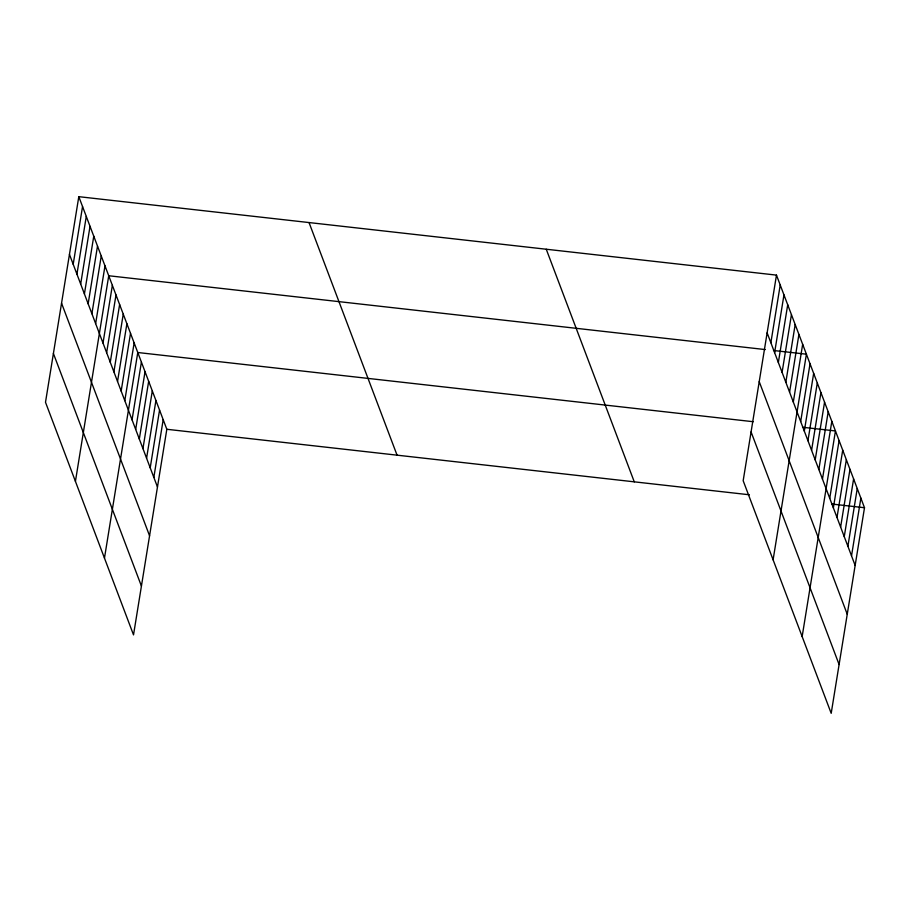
<?xml version="1.0" encoding="UTF-8"?>
<svg xmlns="http://www.w3.org/2000/svg" width="910" height="910" viewBox="0 0 910 910"><rect width="100%" height="100%" fill="white"/><g stroke="black" fill="none" stroke-linecap="round" stroke-linejoin="round"><path stroke-width="1.36" d="M78.806 196.674L45.5 402.277L133.52 634.884L166.826 429.281L78.806 196.674L776.48 275.116L864.5 507.723L831.194 713.326L743.174 480.719L776.48 275.116M73.198 264.287L82.548 206.559M76.929 274.172L86.279 216.444M80.671 284.056L90.022 226.328M84.414 293.941L93.764 236.213M88.156 303.826L97.506 246.098M91.899 313.711L101.249 255.983M95.641 323.596L104.991 265.868M75.428 481.367L108.734 275.753L765.299 349.576M103.012 343.081L112.362 285.353M106.641 352.682L115.991 294.942M110.269 362.271L119.619 304.543M113.898 371.872L123.248 314.132M117.538 381.461L126.888 323.733M121.166 391.061L130.517 333.322M124.795 400.65L134.145 342.922M104.468 558.126L137.774 352.511L753.23 421.717M132.052 419.84L141.403 362.112M135.681 429.44L145.031 371.701M139.321 439.029L148.671 381.301M142.95 448.63L152.3 390.902M146.578 458.219L155.929 400.491M150.207 467.82L159.557 410.091M153.835 477.409L163.186 419.681M770.872 342.729L780.223 285.001M774.615 352.614L783.965 294.885M778.357 362.498L787.707 304.77M782.088 372.383L791.438 314.655M785.831 382.268L795.181 324.54M789.573 392.153L798.923 334.425M793.315 402.038L802.665 344.31M773.102 559.809L806.408 354.195L773.511 350.498M800.686 421.523L810.036 363.795M804.315 431.124L813.665 373.384M807.943 440.713L817.294 382.985M811.583 450.313L820.934 392.574M815.212 459.903L824.562 402.174M818.841 469.503L828.191 411.764M822.469 479.092L831.82 421.364M802.154 636.568L835.448 430.953L802.563 427.256M829.738 498.282L839.088 440.554M833.367 507.882L842.717 450.143M836.995 517.471L846.345 459.743M840.624 527.072L849.974 469.332M844.253 536.661L853.603 478.933M847.892 546.262L857.243 488.522M851.521 555.851L860.871 498.123M166.826 429.281L749.385 494.778M831.615 504.015L864.5 507.723M767.13 332.844L855.15 565.451M759.224 381.643L847.244 614.25M751.08 431.92L839.1 664.528M546.25 249.226L634.27 481.834M309.036 222.552L397.056 455.159M69.456 254.402L157.475 487.009M61.55 303.201L149.57 535.808M53.406 353.478L141.425 586.086"/></g></svg>
